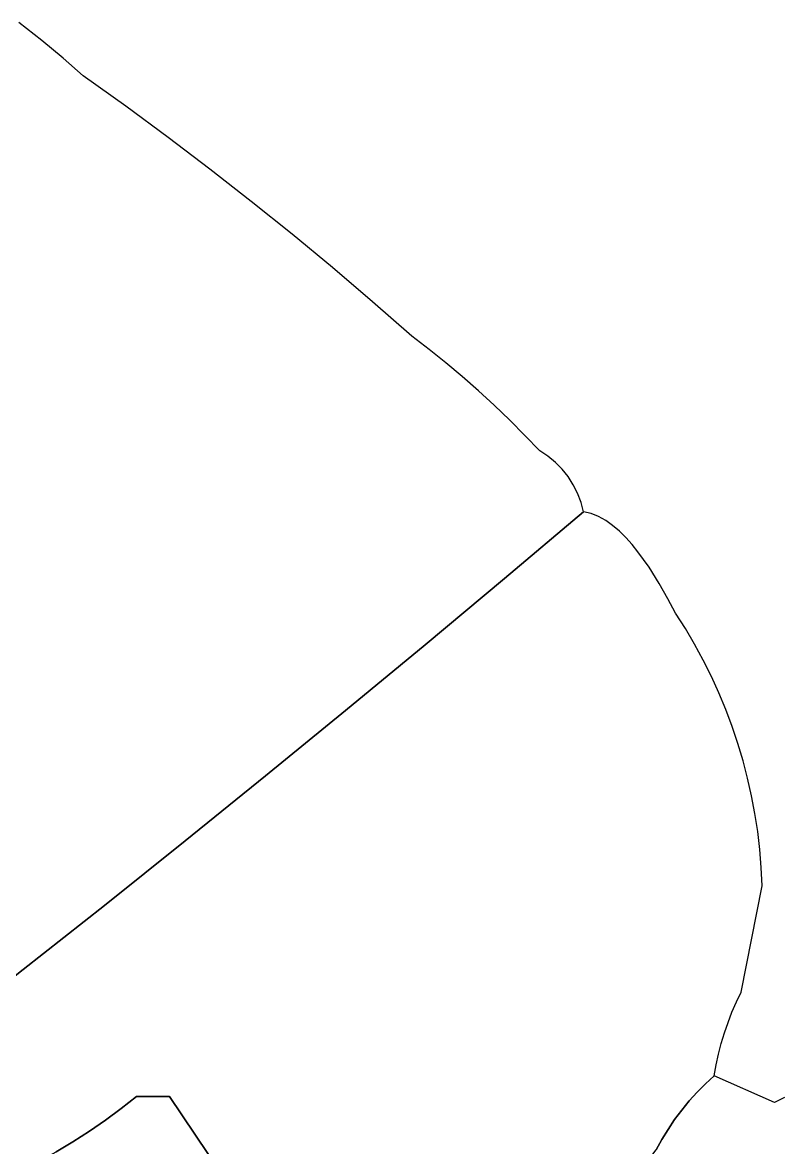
# Model space of a CAD drawing. Header units: inches. Extents: x 36.3 to 71.4, y 17.4 to 61.7.
# Drawn here: x 58.96 to 62.83, y 43.89 to 49.63 of the extents above; entities that cross this region are included whole.
import ezdxf

# ---------------------------------------------------------------- set-up
doc = ezdxf.new("R2010")
doc.units = ezdxf.units.IN
doc.layers.add('SURFACES_FOR_SKETCHUP', color=7, linetype='Continuous')

msp = doc.modelspace()

# ---------------------------------------------------------------- linework, layer by layer
at = {"layer": 'SURFACES_FOR_SKETCHUP'}
for points, invisible_edges in [([(59.0621, 49.5394), (58.9449, 49.6305), (57.9762, 49.3665)], 10), ([(59.1722, 49.4478), (59.0621, 49.5394), (57.9762, 49.3665)], 10), ([(59.2731, 49.3585), (59.1722, 49.4478), (57.8565, 49.1668)], 10), ([(57.9762, 49.3665), (57.8565, 49.1668), (59.1722, 49.4478)], 10), ([(59.4912, 49.2028), (59.2731, 49.3585), (57.7337, 48.969)], 10), ([(57.8565, 49.1668), (57.7337, 48.969), (59.2731, 49.3585)], 10), ([(59.707, 49.044), (59.4912, 49.2028), (57.6078, 48.7732)], 10), ([(57.7337, 48.969), (57.6078, 48.7732), (59.4912, 49.2028)], 10), ([(57.6078, 48.7732), (58.0678, 46.5661), (59.707, 49.044)], 11), ([(59.9205, 48.8822), (59.707, 49.044), (58.0678, 46.5661)], 10), ([(58.0678, 46.5661), (58.1323, 46.5223), (59.9205, 48.8822)], 10), ([(58.1323, 46.5223), (58.1935, 46.4743), (59.9205, 48.8822)], 10), ([(60.1316, 48.7174), (59.9205, 48.8822), (58.1935, 46.4743)], 10), ([(58.1935, 46.4743), (58.2513, 46.4224), (60.1316, 48.7174)], 10), ([(60.3404, 48.5496), (60.1316, 48.7174), (58.2513, 46.4224)], 10), ([(58.2513, 46.4224), (58.3055, 46.3668), (60.3404, 48.5496)], 10), ([(58.3055, 46.3668), (58.356, 46.3076), (60.3404, 48.5496)], 10), ([(60.5467, 48.3788), (60.3404, 48.5496), (58.356, 46.3076)], 10), ([(60.5467, 48.3788), (58.356, 46.3076), (60.613, 46.1176)], 11), ([(60.7507, 48.2051), (60.5467, 48.3788), (60.613, 46.1176)], 10), ([(60.9521, 48.0284), (60.7507, 48.2051), (60.613, 46.1176)], 10), ([(60.613, 46.1176), (61.0197, 46.4536), (60.9521, 48.0284)], 10), ([(61.0391, 47.9616), (60.9521, 48.0284), (61.0197, 46.4536)], 10), ([(61.1247, 47.893), (61.0391, 47.9616), (61.0197, 46.4536)], 10), ([(61.2086, 47.8225), (61.1247, 47.893), (61.0197, 46.4536)], 10), ([(61.291, 47.7501), (61.2086, 47.8225), (61.0197, 46.4536)], 10), ([(61.0197, 46.4536), (61.4246, 46.7919), (61.291, 47.7501)], 10), ([(61.3718, 47.676), (61.291, 47.7501), (61.4246, 46.7919)], 10), ([(61.4509, 47.6001), (61.3718, 47.676), (61.4246, 46.7919)], 10), ([(61.5283, 47.5224), (61.4509, 47.6001), (61.4246, 46.7919)], 10), ([(61.6041, 47.4431), (61.5283, 47.5224), (61.4246, 46.7919)], 10), ([(61.6041, 47.4431), (61.4246, 46.7919), (61.6458, 47.4159)], 3), ([(61.6458, 47.4159), (61.4246, 46.7919), (61.6841, 47.3848)], 3), ([(61.7186, 47.3499), (61.6841, 47.3848), (61.4246, 46.7919)], 10), ([(61.7493, 47.3117), (61.7186, 47.3499), (61.4246, 46.7919)], 10), ([(61.7493, 47.3117), (61.4246, 46.7919), (61.7758, 47.2706)], 3), ([(61.7758, 47.2706), (61.4246, 46.7919), (61.7978, 47.2267)], 3), ([(61.8152, 47.1805), (61.7978, 47.2267), (61.4246, 46.7919)], 10), ([(61.8277, 47.1324), (61.8152, 47.1805), (61.4246, 46.7919)], 2), ([(61.8277, 47.1324), (61.4246, 46.7919), (61.941, 47.0876)], 10), ([(61.8666, 47.123), (61.8277, 47.1324), (61.9044, 47.1079)], 2), ([(61.941, 47.0876), (61.9044, 47.1079), (61.8277, 47.1324)], 10), ([(61.9765, 47.0627), (61.941, 47.0876), (61.4246, 46.7919)], 10), ([(62.0107, 47.0337), (61.9765, 47.0627), (61.4246, 46.7919)], 10), ([(62.0437, 47.0014), (62.0107, 47.0337), (61.4246, 46.7919)], 10), ([(62.0754, 46.9661), (62.0437, 47.0014), (61.4246, 46.7919)], 10), ([(62.1058, 46.9286), (62.0754, 46.9661), (61.4246, 46.7919)], 10), ([(62.1626, 46.8489), (62.1058, 46.9286), (61.4246, 46.7919)], 10), ([(62.2137, 46.7669), (62.1626, 46.8489), (61.4246, 46.7919)], 10), ([(61.0197, 46.4536), (62.3951, 46.4562), (61.4246, 46.7919)], 3), ([(62.259, 46.6872), (61.4246, 46.7919), (62.2981, 46.6145)], 3), ([(62.3481, 46.5361), (61.4246, 46.7919), (62.3951, 46.4562)], 3), ([(62.2137, 46.7669), (61.4246, 46.7919), (62.259, 46.6872)], 3), ([(62.2981, 46.6145), (61.4246, 46.7919), (62.3481, 46.5361)], 3), ([(60.613, 46.1176), (62.7029, 45.5912), (61.0197, 46.4536)], 3), ([(62.3951, 46.4562), (61.0197, 46.4536), (62.4393, 46.3749)], 3), ([(62.5543, 46.123), (61.0197, 46.4536), (62.5867, 46.0367)], 3), ([(62.5867, 46.0367), (61.0197, 46.4536), (62.6161, 45.9494)], 3), ([(62.6424, 45.8611), (61.0197, 46.4536), (62.6657, 45.7719)], 3), ([(62.519, 46.2082), (61.0197, 46.4536), (62.5543, 46.123)], 3), ([(62.6859, 45.6819), (61.0197, 46.4536), (62.7029, 45.5912)], 3), ([(62.4806, 46.2922), (61.0197, 46.4536), (62.519, 46.2082)], 3), ([(62.6657, 45.7719), (61.0197, 46.4536), (62.6859, 45.6819)], 3), ([(62.6161, 45.9494), (61.0197, 46.4536), (62.6424, 45.8611)], 3), ([(62.4393, 46.3749), (61.0197, 46.4536), (62.4806, 46.2922)], 3), ([(58.4025, 46.2451), (60.613, 46.1176), (58.356, 46.3076)], 3), ([(58.5046, 46.126), (60.613, 46.1176), (58.4025, 46.2451)], 11), ([(58.5594, 46.0677), (60.613, 46.1176), (58.5046, 46.126)], 3), ([(60.613, 46.1176), (58.5594, 46.0677), (60.2045, 45.7837)], 3), ([(58.6089, 46.0048), (60.2045, 45.7837), (58.5594, 46.0677)], 3), ([(60.2045, 45.7837), (62.329, 44.0774), (60.613, 46.1176)], 3), ([(62.7029, 45.5912), (60.613, 46.1176), (62.7169, 45.4998)], 3), ([(62.7276, 45.4079), (60.613, 46.1176), (62.7352, 45.3155)], 3), ([(62.608, 44.6295), (62.7395, 45.2226), (60.613, 46.1176)], 11), ([(62.7352, 45.3155), (60.613, 46.1176), (62.7395, 45.2226)], 3), ([(62.7169, 45.4998), (60.613, 46.1176), (62.7276, 45.4079)], 3), ([(62.5654, 44.5253), (60.613, 46.1176), (62.5471, 44.472)], 3), ([(62.5857, 44.5778), (62.608, 44.6295), (60.613, 46.1176)], 10), ([(62.5857, 44.5778), (60.613, 46.1176), (62.5654, 44.5253)], 3), ([(62.329, 44.0774), (62.5471, 44.472), (60.613, 46.1176)], 11), ([(58.7287, 45.8698), (60.2045, 45.7837), (58.6089, 46.0048)], 11), ([(58.7601, 45.8303), (60.2045, 45.7837), (58.7287, 45.8698)], 3), ([(58.7869, 45.7877), (60.2045, 45.7837), (58.7601, 45.8303)], 3), ([(59.7942, 45.452), (60.2045, 45.7837), (58.7869, 45.7877)], 10), ([(58.7869, 45.7877), (58.8088, 45.7424), (59.7942, 45.452)], 10), ([(60.2045, 45.7837), (59.7942, 45.452), (59.7139, 44.1477)], 10), ([(59.7139, 44.1477), (62.2277, 43.9272), (60.2045, 45.7837)], 11), ([(62.329, 44.0774), (60.2045, 45.7837), (62.293, 44.0289)], 3), ([(62.293, 44.0289), (60.2045, 45.7837), (62.2592, 43.9788)], 3), ([(62.2592, 43.9788), (60.2045, 45.7837), (62.2277, 43.9272)], 3), ([(58.8088, 45.7424), (58.8257, 45.6948), (59.7942, 45.452)], 10), ([(58.8257, 45.6948), (58.8372, 45.6453), (59.7942, 45.452)], 10), ([(58.8372, 45.6453), (58.8431, 45.5944), (59.7942, 45.452)], 10), ([(58.8431, 45.5944), (58.5915, 45.1916), (59.3821, 45.1226)], 11), ([(59.3821, 45.1226), (59.7942, 45.452), (58.8431, 45.5944)], 10), ([(59.7942, 45.452), (59.3821, 45.1226), (59.7139, 44.1477)], 10), ([(62.608, 44.6295), (62.6323, 44.6804), (62.7395, 45.2226)], 8), ([(58.5915, 45.1916), (58.5973, 45.1379), (59.3821, 45.1226)], 10), ([(58.5526, 44.4704), (58.9682, 44.7954), (58.5973, 45.1379)], 10), ([(58.9682, 44.7954), (59.3821, 45.1226), (58.5973, 45.1379)], 10), ([(59.3821, 45.1226), (58.9682, 44.7954), (59.5453, 44.1477)], 10), ([(59.5453, 44.1477), (59.7139, 44.1477), (59.3821, 45.1226)], 10), ([(58.9682, 44.7954), (58.5526, 44.4704), (59.2216, 43.9157)], 10), ([(59.3054, 43.9695), (58.9682, 44.7954), (59.2216, 43.9157)], 3), ([(59.3873, 44.0262), (58.9682, 44.7954), (59.3054, 43.9695)], 3), ([(59.5453, 44.1477), (58.9682, 44.7954), (59.4673, 44.0856)], 3), ([(59.4673, 44.0856), (58.9682, 44.7954), (59.3873, 44.0262)], 3), ([(59.136, 43.8648), (59.2216, 43.9157), (58.5526, 44.4704)], 10), ([(58.7729, 43.7966), (59.0487, 43.8168), (58.5526, 44.4704)], 11), ([(59.136, 43.8648), (58.5526, 44.4704), (59.0487, 43.8168)], 3), ([(62.3673, 44.1241), (62.5471, 44.472), (62.329, 44.0774)], 3), ([(62.5471, 44.472), (62.3673, 44.1241), (62.5309, 44.4181)], 3), ([(62.4078, 44.169), (62.5309, 44.4181), (62.3673, 44.1241)], 3), ([(62.5309, 44.4181), (62.4078, 44.169), (62.5168, 44.3637)], 3), ([(62.4503, 44.212), (62.5168, 44.3637), (62.4078, 44.169)], 3), ([(62.4503, 44.212), (62.5048, 44.3086), (62.5168, 44.3637)], 9), ([(62.4503, 44.212), (62.4948, 44.2531), (62.5048, 44.3086)], 8), ([(62.4948, 44.2531), (62.4503, 44.212), (62.8023, 44.1161)], 2), ([(62.4503, 44.212), (62.4078, 44.169), (62.8023, 44.1161)], 10), ([(59.7139, 44.1477), (59.5453, 44.1477), (59.4673, 44.0856)], 8), ([(59.7139, 44.1477), (59.4673, 44.0856), (60.087, 43.5939)], 3), ([(60.087, 43.5939), (62.0834, 43.7232), (59.7139, 44.1477)], 3), ([(62.2277, 43.9272), (59.7139, 44.1477), (62.0834, 43.7232)], 11), ([(62.1986, 43.874), (62.8995, 43.1899), (62.8023, 44.1161)], 11), ([(62.1986, 43.874), (62.8023, 44.1161), (62.2277, 43.9272)], 3), ([(62.2277, 43.9272), (62.8023, 44.1161), (62.2592, 43.9788)], 3), ([(62.293, 44.0289), (62.2592, 43.9788), (62.8023, 44.1161)], 10), ([(62.329, 44.0774), (62.293, 44.0289), (62.8023, 44.1161)], 10), ([(62.329, 44.0774), (62.8023, 44.1161), (62.3673, 44.1241)], 3), ([(62.3673, 44.1241), (62.8023, 44.1161), (62.4078, 44.169)], 3), ([(62.8023, 44.1161), (63.2717, 43.9526), (62.8542, 44.1422)], 3), ([(62.8023, 44.1161), (63.0411, 43.2625), (63.2938, 43.91)], 11), ([(63.0411, 43.2625), (62.8023, 44.1161), (62.8995, 43.1899)], 3), ([(63.2938, 43.91), (63.2717, 43.9526), (62.8023, 44.1161)], 10), ([(59.3873, 44.0262), (60.087, 43.5939), (59.4673, 44.0856)], 3), ([(59.3054, 43.9695), (60.087, 43.5939), (59.3873, 44.0262)], 3), ([(59.2216, 43.9157), (60.087, 43.5939), (59.3054, 43.9695)], 3), ([(59.136, 43.8648), (60.087, 43.5939), (59.2216, 43.9157)], 3), ([(62.0834, 43.7232), (62.1986, 43.874), (62.2277, 43.9272)], 8)]:
    msp.add_3dface(points, dxfattribs=dict(at, invisible_edges=invisible_edges))

doc.saveas('drawing.dxf')
